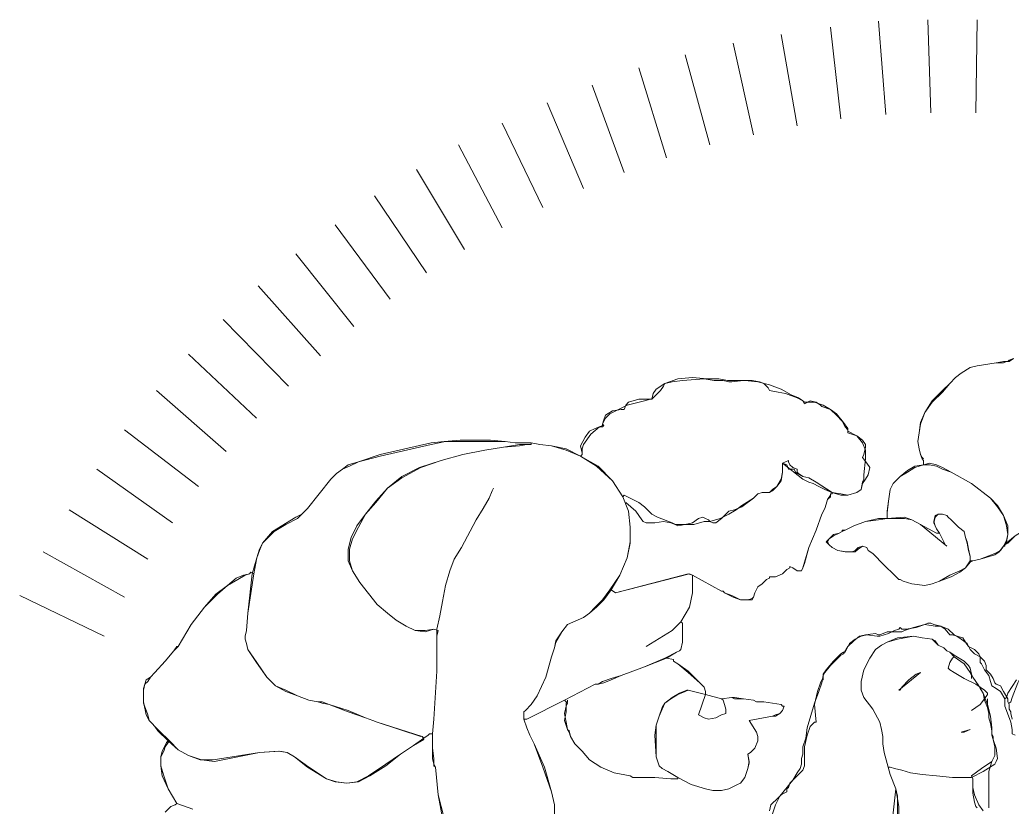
# Model space of a CAD drawing. Header units: centimetres. Extents: x -2268 to 4168, y -1681 to 1458.
# Drawn here: x 325.817 to 329.432, y 24.612 to 27.478 of the extents above; entities that cross this region are included whole.
import ezdxf

# ---------------------------------------------------------------- set-up
doc = ezdxf.new("R2010")
doc.units = ezdxf.units.CM
doc.layers.add('PDF _Geometria_Num_Penna__7', color=7, linetype='Continuous', lineweight=18)

msp = doc.modelspace()

# ---------------------------------------------------------------- linework, layer by layer
at = {"layer": 'PDF _Geometria_Num_Penna__7', "color": 7, "linetype": 'Continuous', "lineweight": 18, "flags": 128}
for points in [[(328.945, 27.4725), (328.9714, 27.1338)], [(329.1249, 27.4778), (329.1355, 27.1391)], [(329.3048, 27.4778), (329.2996, 27.1391)], [(328.7703, 27.4513), (328.8074, 27.1179)], [(328.5904, 27.4249), (328.6487, 27.0915)], [(328.4158, 27.3931), (328.4899, 27.0597)], [(328.2412, 27.3508), (328.3311, 27.0227)], [(328.0718, 27.3032), (328.1724, 26.9751)], [(327.9025, 27.2397), (328.0189, 26.9221)], [(327.7384, 27.1762), (327.8707, 26.8639)], [(327.5744, 27.1021), (327.7226, 26.7951)], [(327.4156, 27.0227), (327.5744, 26.7211)], [(327.2622, 26.9327), (327.4368, 26.6417)], [(327.1087, 26.8375), (327.2992, 26.557)], [(326.9658, 26.7316), (327.1669, 26.4617)], [(326.8229, 26.6258), (327.0346, 26.3612)], [(326.6854, 26.5094), (326.9129, 26.2554)], [(326.5583, 26.3877), (326.7965, 26.1442)], [(326.4313, 26.2607), (326.68, 26.0278)], [(329.4424, 25.5992), (329.416, 25.5727), (329.4054, 25.5674), (329.4054, 25.5621), (329.4001, 25.5621), (329.4107, 25.578), (329.416, 25.6045), (329.4107, 25.6362), (329.4001, 25.6733), (329.3789, 25.705), (329.3525, 25.7368), (329.2837, 25.7897), (329.2096, 25.832), (329.1778, 25.8426), (329.1567, 25.8532), (329.1302, 25.8585), (329.109, 25.8585), (329.109, 25.8743), (329.1038, 25.8796), (329.0985, 25.8955), (329.0932, 25.9167), (329.0879, 25.9431), (329.0932, 25.9749), (329.0985, 26.0066), (329.1143, 26.049), (329.1408, 26.086), (329.1778, 26.1231), (329.2043, 26.1548), (329.2255, 26.176), (329.2466, 26.1919), (329.2784, 26.213), (329.3048, 26.2183), (329.3736, 26.2289), (329.4001, 26.2289), (329.4107, 26.2342), (329.416, 26.2342), (329.4213, 26.2342), (329.4371, 26.2448)], [(329.109, 25.8796), (329.1038, 25.8849), (329.0985, 25.8955), (329.0932, 25.9167), (329.0879, 25.9431), (329.0932, 25.9749), (329.0985, 26.0119), (329.1143, 26.049), (329.1408, 26.0913), (329.1778, 26.1284), (329.2043, 26.1548), (329.2255, 26.176), (329.2466, 26.1919), (329.2784, 26.213), (329.3048, 26.2183), (329.3736, 26.2289), (329.4001, 26.2342), (329.4107, 26.2342), (329.416, 26.2342), (329.4213, 26.2395), (329.4371, 26.2448)], [(327.8654, 25.9008), (327.8601, 25.9273), (327.876, 25.959), (327.8919, 25.9802), (327.9131, 25.9908), (327.9289, 25.9961), (327.9395, 25.9961), (327.9448, 26.0014), (327.9395, 26.0066), (327.9501, 26.0278), (327.966, 26.0437), (327.9977, 26.0596), (328.0295, 26.0754), (328.093, 26.0913), (328.1142, 26.0966), (328.1194, 26.0966), (328.1247, 26.1178), (328.1353, 26.1336), (328.1671, 26.1548), (328.2147, 26.1707), (328.2676, 26.176), (328.3205, 26.1707), (328.3629, 26.1707), (328.3946, 26.1654), (328.4052, 26.1654), (328.4581, 26.1654), (328.5058, 26.1601), (328.5481, 26.1495), (328.5904, 26.1336), (328.6275, 26.1125), (328.6539, 26.1019), (328.6698, 26.0913), (328.6751, 26.086), (328.7121, 26.086), (328.7439, 26.0754), (328.7703, 26.0596), (328.7915, 26.0384), (328.8127, 26.0172), (328.8233, 25.9961), (328.8339, 25.9855), (328.8339, 25.9802), (328.8656, 25.9643), (328.8868, 25.9378), (328.8974, 25.9114), (328.8974, 25.8796), (328.8921, 25.8214), (328.8921, 25.8056), (328.8868, 25.795), (328.8815, 25.7685), (328.8656, 25.7579), (328.8339, 25.7473), (328.8074, 25.7526), (328.7756, 25.7579), (328.7492, 25.7685), (328.728, 25.7791), (328.7068, 25.7897), (328.691, 25.795), (328.6698, 25.8056), (328.5957, 25.8638), (328.5957, 25.8532), (328.5957, 25.832), (328.5904, 25.8056), (328.5745, 25.7791), (328.5587, 25.7685), (328.5481, 25.7579), (328.5216, 25.7579), (328.5058, 25.7526), (328.4899, 25.7368), (328.4475, 25.7103), (328.4264, 25.6944), (328.3999, 25.6785), (328.3682, 25.6627), (328.3311, 25.6521), (328.3258, 25.6521), (328.31, 25.6521), (328.2729, 25.6415), (328.2253, 25.6415), (328.2041, 25.6415), (328.1882, 25.6468), (328.1618, 25.6521), (328.13, 25.6468), (328.0983, 25.6468), (328.0877, 25.6521), (328.0824, 25.6574), (328.0612, 25.6891), (328.0242, 25.7209)], [(326.3149, 26.1284), (326.5689, 25.9061)], [(326.1985, 25.9855), (326.4684, 25.7791)], [(327.278, 24.8689), (327.1193, 24.9218), (327.1034, 24.9271), (327.077, 24.9377), (327.0135, 24.9641), (326.9447, 24.9853), (326.9182, 24.9959), (326.9023, 24.9959), (326.8706, 25.0012), (326.8282, 25.0171), (326.7859, 25.0382), (326.7489, 25.0541), (326.733, 25.07), (326.7171, 25.0859), (326.6801, 25.1388), (326.6483, 25.1864), (326.643, 25.2076), (326.6377, 25.2234), (326.6377, 25.234), (326.643, 25.2552), (326.6483, 25.3187), (326.6642, 25.4616), (326.6801, 25.5198), (326.6906, 25.5515), (326.7012, 25.5727), (326.7383, 25.615), (326.8229, 25.668), (326.8441, 25.6785), (326.8653, 25.6997), (326.9076, 25.7526), (326.95, 25.8056), (326.9711, 25.8267), (326.9923, 25.8426), (327.0135, 25.8585), (327.0505, 25.8691), (327.1299, 25.8955), (327.3151, 25.9378), (327.3627, 25.9431), (327.4209, 25.9484), (327.5321, 25.9484), (327.585, 25.9431), (327.622, 25.9378), (327.6485, 25.9378), (327.6591, 25.9378), (327.6644, 25.9378), (327.6802, 25.9378), (327.712, 25.9326), (327.7543, 25.9273), (327.8072, 25.9167), (327.8602, 25.8902), (327.9184, 25.8532), (327.9766, 25.8003), (328.0136, 25.742), (328.0348, 25.6891), (328.0401, 25.6309), (328.0401, 25.578), (328.0295, 25.5198), (328.003, 25.4563), (327.966, 25.4034), (327.9395, 25.3663), (327.9131, 25.3399), (327.8919, 25.3187), (327.8707, 25.3028), (327.8125, 25.2764), (327.7914, 25.2499), (327.7702, 25.2181), (327.7649, 25.1917), (327.7543, 25.1599), (327.7332, 25.0859), (327.7014, 25.0171), (327.6802, 24.9853), (327.6591, 24.9641), (327.6538, 24.9588), (327.6538, 24.9483), (327.6538, 24.9324), (327.6644, 24.9006), (327.6749, 24.8742), (327.6908, 24.8424), (327.7226, 24.7578), (327.7543, 24.6678), (327.7649, 24.6202), (327.7649, 24.5725)], [(327.3257, 25.2605), (327.2939, 25.2552), (327.2569, 25.2552), (327.2251, 25.2711), (327.1881, 25.2922), (327.1563, 25.3187), (327.1193, 25.3504), (327.0558, 25.4298), (327.0293, 25.4722), (327.0135, 25.5092), (327.0135, 25.5515), (327.024, 25.5939), (327.0452, 25.6362), (327.077, 25.6785), (327.114, 25.7262), (327.1563, 25.7738), (327.2093, 25.8161), (327.2728, 25.8479), (327.3521, 25.8743), (327.4315, 25.8955), (327.5109, 25.9114), (327.5797, 25.922), (327.6379, 25.9326), (327.6591, 25.9326), (327.6802, 25.9326)], [(327.3627, 24.5725), (327.3416, 24.6572), (327.331, 24.7578), (327.3257, 24.763), (327.3257, 24.7895), (327.3204, 24.8265), (327.3204, 24.8795), (327.3257, 24.9324), (327.3363, 25.107), (327.3363, 25.1441), (327.3363, 25.1811), (327.3363, 25.2023), (327.3363, 25.2181), (327.3363, 25.234), (327.3416, 25.2552), (327.3257, 25.2605), (327.2939, 25.2499), (327.2569, 25.2552), (327.2251, 25.2711), (327.1881, 25.2922), (327.1563, 25.3187), (327.1193, 25.3504), (327.0558, 25.4298), (327.0293, 25.4722), (327.0187, 25.5092), (327.0187, 25.5515), (327.0293, 25.5886), (327.0505, 25.6309), (327.077, 25.6785), (327.114, 25.7209), (327.1563, 25.7738), (327.2093, 25.8108), (327.278, 25.8479), (327.3521, 25.8743), (327.4315, 25.8955), (327.5109, 25.9114), (327.5797, 25.922), (327.6379, 25.9273), (327.6644, 25.9326), (327.6802, 25.9326), (327.6802, 25.9378), (327.712, 25.9326), (327.7543, 25.9273), (327.8072, 25.9114), (327.8602, 25.8902), (327.9237, 25.8532), (327.9766, 25.8003), (328.0136, 25.742), (328.0348, 25.6891), (328.0401, 25.6309), (328.0401, 25.5727), (328.0295, 25.5198), (328.003, 25.4563), (327.9713, 25.4034), (327.9448, 25.3663), (327.9184, 25.3399), (327.8919, 25.3187), (327.8707, 25.3028), (327.8125, 25.2764), (327.7914, 25.2499), (327.7702, 25.2129), (327.7649, 25.1917), (327.7543, 25.1599), (327.7332, 25.0859), (327.7014, 25.0171), (327.6802, 24.9853), (327.6591, 24.9641), (327.6538, 24.9588), (327.6538, 24.9483), (327.6538, 24.9324), (327.6644, 24.9006), (327.6749, 24.8742), (327.6908, 24.8424), (327.7279, 24.7578), (327.7543, 24.6678), (327.7649, 24.6202), (327.7649, 24.5725)], [(328.9768, 25.668), (328.9768, 25.6733), (328.9768, 25.6891), (328.982, 25.7262), (328.9873, 25.7685), (328.9979, 25.7897), (329.0085, 25.8003), (329.0244, 25.8161), (329.0508, 25.8373), (329.0773, 25.8532), (329.109, 25.8585), (329.1302, 25.8638), (329.1567, 25.8585), (329.1778, 25.8479), (329.2096, 25.832), (329.2837, 25.7897), (329.3525, 25.7368), (329.3789, 25.7103), (329.4001, 25.6733), (329.416, 25.6362), (329.416, 25.6045), (329.4107, 25.5833), (329.4001, 25.5621), (329.3895, 25.5462), (329.3684, 25.5357), (329.3154, 25.5145), (329.289, 25.5092), (329.2784, 25.5092)], [(326.098, 25.8426), (326.3731, 25.6468)], [(327.5426, 25.7738), (327.5374, 25.7632), (327.5268, 25.7368), (327.5056, 25.6997), (327.4791, 25.6574), (327.4262, 25.5568), (327.3998, 25.5145), (327.3839, 25.4722), (327.368, 25.4192), (327.3574, 25.361), (327.3468, 25.3081), (327.3363, 25.2605), (327.3363, 25.234), (327.3363, 25.2181), (327.3363, 25.2023), (327.3363, 25.1811), (327.3363, 25.1494), (327.3363, 25.107), (327.3257, 24.9324), (327.3204, 24.8795), (327.3204, 24.8265), (327.3204, 24.7895), (327.3257, 24.7683), (327.331, 24.7578), (327.3416, 24.6572), (327.3574, 24.5725)], [(327.9872, 25.3928), (328.2518, 25.4616), (328.2676, 25.4563), (328.3735, 25.3981), (328.3788, 25.3981), (328.3841, 25.3928), (328.4105, 25.3822), (328.4423, 25.3663), (328.4687, 25.3663), (328.4846, 25.3716), (328.4899, 25.3769), (328.4952, 25.3928), (328.5058, 25.4139), (328.5216, 25.4245), (328.5375, 25.4404), (328.5481, 25.4457), (328.5481, 25.451), (328.5534, 25.451), (328.5693, 25.451), (328.5957, 25.4616), (328.6116, 25.4775), (328.6222, 25.4827), (328.6222, 25.488), (328.6328, 25.4827), (328.6487, 25.4722), (328.6645, 25.4722), (328.6698, 25.4827), (328.6751, 25.5039), (328.691, 25.5568), (328.7174, 25.6203), (328.7386, 25.6785), (328.7492, 25.6997), (328.7545, 25.7156), (328.7598, 25.7315), (328.7704, 25.7473), (328.7704, 25.7526), (328.7757, 25.7526)], [(325.9974, 25.6944), (326.2832, 25.5145)], [(329.4213, 24.9906), (329.4266, 24.9959), (329.4319, 25.0118), (329.453, 25.0647), (329.4795, 25.1176), (329.4901, 25.1388), (329.4901, 25.1494), (329.4954, 25.1546), (329.5112, 25.1811), (329.5218, 25.2181), (329.5377, 25.2711), (329.543, 25.3346), (329.543, 25.4139), (329.5271, 25.5039), (329.5112, 25.5515), (329.4901, 25.6045), (329.4848, 25.615), (329.4689, 25.615), (329.4424, 25.5992), (329.416, 25.578), (329.4054, 25.5674), (329.4054, 25.5621)], [(325.9021, 25.541), (326.1985, 25.3769)], [(327.3098, 24.8795), (327.3045, 24.8742), (327.2886, 24.8636), (327.2516, 24.8371), (327.204, 24.8054), (327.151, 24.7683), (327.0875, 24.726), (327.0452, 24.7048), (327.0082, 24.6995), (326.9658, 24.7048), (326.9341, 24.7154), (326.8653, 24.7578), (326.8177, 24.7948), (326.7912, 24.8107), (326.7594, 24.816), (326.6906, 24.8107), (326.5213, 24.7842), (326.4737, 24.7842), (326.4313, 24.8001), (326.3943, 24.8213), (326.3573, 24.853), (326.3202, 24.89), (326.3096, 24.9059), (326.299, 24.9165), (326.2885, 24.9271), (326.2779, 24.9483), (326.2673, 24.9959), (326.2673, 25.0435), (326.2726, 25.0594), (326.2779, 25.0753), (326.2938, 25.0859), (326.3096, 25.1017), (326.3467, 25.1441), (326.3784, 25.1811), (326.389, 25.197), (326.3943, 25.197), (326.4419, 25.2764), (326.4896, 25.3399), (326.5319, 25.3875), (326.5742, 25.4192), (326.606, 25.4457), (326.6324, 25.4563), (326.6536, 25.4616), (326.6589, 25.4669)], [(328.2676, 25.451), (328.2676, 25.4457), (328.2676, 25.4351), (328.2676, 25.3928), (328.2571, 25.3399), (328.2412, 25.3134), (328.2253, 25.2869), (328.1935, 25.2552), (328.0983, 25.197)], [(325.8175, 25.3822), (326.1244, 25.234)], [(327.6644, 24.9324), (327.8019, 25.0012), (327.9131, 25.0594), (327.9237, 25.0594), (327.9395, 25.07), (327.9713, 25.0806), (328.0083, 25.0911), (328.093, 25.1229), (328.1671, 25.1546), (328.2094, 25.1758), (328.22, 25.1811), (328.2253, 25.1864), (328.2306, 25.2129), (328.2306, 25.2446), (328.2306, 25.2711), (328.2306, 25.2817)], [(328.5481, 24.599), (328.5534, 24.6202), (328.5798, 24.6466), (328.5904, 24.6572), (328.601, 24.6625), (328.6116, 24.6678), (328.6116, 24.6731), (328.6116, 24.6784), (328.6169, 24.6837), (328.6222, 24.6995), (328.6539, 24.7313), (328.6698, 24.7472), (328.6751, 24.763), (328.6751, 24.7842), (328.6751, 24.8054), (328.6751, 24.8318), (328.6857, 24.8742), (328.6963, 24.9059), (328.7121, 24.9218), (328.7174, 24.9218), (328.7121, 24.9853), (328.7227, 25.0329), (328.7333, 25.0647), (328.7386, 25.0753), (328.7439, 25.0753), (328.7439, 25.0964), (328.7545, 25.1123), (328.7809, 25.1441), (328.8074, 25.1705), (328.818, 25.1758), (328.8233, 25.1758), (328.8391, 25.2076), (328.8603, 25.2234), (328.8815, 25.234), (328.9026, 25.2393), (328.9397, 25.234), (328.9503, 25.234), (328.982, 25.2446), (329.0032, 25.2552), (329.0191, 25.2605), (329.0244, 25.2658), (329.0297, 25.2605), (329.0455, 25.2605), (329.0826, 25.2658), (329.1143, 25.2764), (329.1514, 25.2711), (329.1567, 25.2711), (329.1725, 25.2711), (329.1884, 25.2605), (329.2043, 25.2393), (329.2149, 25.2393), (329.2307, 25.234), (329.2519, 25.2287), (329.2625, 25.2129), (329.2731, 25.197), (329.2942, 25.1864), (329.3101, 25.1705), (329.3154, 25.1599), (329.3154, 25.1388), (329.3207, 25.1335), (329.3313, 25.1123), (329.3472, 25.0911), (329.3525, 25.07), (329.3578, 25.0541), (329.3736, 25.0435), (329.3895, 25.0329), (329.4054, 25.0065), (329.4054, 24.9906), (329.4054, 24.98), (329.4107, 24.9641), (329.4265, 24.9218), (329.4318, 24.8953), (329.4318, 24.8795), (329.4424, 24.8742)], [(329.4319, 24.9324), (329.4266, 24.9536), (329.4266, 24.9588), (329.4213, 24.9694), (329.4213, 24.9853), (329.416, 24.9959), (329.416, 25.0065), (329.4001, 25.0329), (329.3895, 25.0541), (329.3736, 25.0594), (329.3684, 25.0647), (329.3631, 25.0806), (329.3525, 25.0964), (329.3419, 25.107), (329.3366, 25.1123), (329.3366, 25.1282), (329.3313, 25.1441), (329.3154, 25.1599), (329.2943, 25.1705), (329.2784, 25.1864), (329.2678, 25.2076), (329.2466, 25.2234), (329.2308, 25.234), (329.2202, 25.2393), (329.199, 25.2605), (329.1726, 25.2711), (329.1461, 25.2764), (329.1355, 25.2817), (329.1249, 25.2817), (329.1143, 25.2764), (329.072, 25.2658), (329.0403, 25.2552), (329.0297, 25.2499), (329.0244, 25.2499), (329.0191, 25.2499), (329.0032, 25.2499), (328.9768, 25.2499), (328.9503, 25.2393), (328.945, 25.2393), (328.9344, 25.2446), (328.8974, 25.2393), (328.8762, 25.234), (328.855, 25.2181), (328.8339, 25.197), (328.818, 25.1705), (328.8074, 25.1652), (328.7915, 25.1494), (328.7704, 25.1282), (328.7492, 25.1017), (328.7439, 25.0911), (328.7386, 25.0647), (328.728, 25.0329), (328.7122, 24.9906), (328.6857, 24.9006), (328.6804, 24.8636), (328.6698, 24.8318), (328.6698, 24.8054), (328.6645, 24.7895), (328.6645, 24.7683), (328.6592, 24.7525), (328.6487, 24.7366), (328.6328, 24.7101), (328.5852, 24.6519), (328.5693, 24.6202), (328.5587, 24.5884)], [(328.982, 24.4402), (329.0085, 24.6784), (328.9873, 24.7313), (328.9661, 24.8107), (328.9609, 24.8424), (328.9609, 24.8689), (328.9556, 24.8953), (328.9503, 24.9218), (328.9238, 24.9694), (328.8921, 25.0118), (328.8815, 25.0382), (328.8815, 25.07), (328.8921, 25.1123), (328.9132, 25.1546), (328.9344, 25.1864), (328.9556, 25.2023), (328.9767, 25.2129), (329.0138, 25.2234), (329.072, 25.234), (329.1037, 25.2287), (329.1408, 25.2234), (329.1461, 25.2181), (329.162, 25.2023), (329.1831, 25.1917), (329.1937, 25.1811), (329.2043, 25.1758), (329.2202, 25.1652), (329.2572, 25.1441), (329.2731, 25.1282), (329.2784, 25.1176), (329.2837, 25.0964), (329.289, 25.0859), (329.2995, 25.07), (329.3101, 25.0541), (329.3154, 25.0435), (329.326, 25.0276), (329.3313, 25.0012), (329.3419, 24.9747), (329.3472, 24.9536), (329.3472, 24.9377), (329.3525, 24.9165), (329.3578, 24.89), (329.3578, 24.8742), (329.363, 24.8583), (329.3683, 24.8318), (329.3683, 24.8001), (329.3578, 24.7789), (329.3525, 24.763), (329.3472, 24.7419), (329.3472, 24.6731), (329.3472, 24.6096)], [(329.3048, 24.6096), (329.2995, 24.6149), (329.2942, 24.6307), (329.289, 24.6625), (329.289, 24.6837), (329.289, 24.7154), (329.2837, 24.726), (329.3207, 24.7525), (329.3578, 24.7789), (329.3683, 24.8001), (329.3683, 24.8318), (329.363, 24.8583), (329.3578, 24.8742), (329.3578, 24.89), (329.3525, 24.9165), (329.3472, 24.9377), (329.3472, 24.9536), (329.3472, 24.9641), (329.3419, 24.9853), (329.326, 25.0276), (329.3207, 25.0382), (329.3154, 25.0435), (329.3101, 25.0541), (329.2995, 25.07), (329.289, 25.0859), (329.2837, 25.0964), (329.2784, 25.1176), (329.2731, 25.1282), (329.2572, 25.1441), (329.2202, 25.1652), (329.2043, 25.1758), (329.1937, 25.1811), (329.1831, 25.1917), (329.162, 25.2023), (329.1461, 25.2181), (329.1408, 25.2234), (329.1037, 25.2287), (329.072, 25.234), (329.0138, 25.2234), (328.9767, 25.2129), (328.9556, 25.2023), (328.9344, 25.1864), (328.9132, 25.1546), (328.8921, 25.1123), (328.8815, 25.07), (328.8815, 25.0382), (328.8921, 25.0118), (328.9238, 24.9694), (328.9503, 24.9218), (328.9556, 24.8953), (328.9609, 24.8689), (328.9609, 24.8424), (328.9661, 24.8107), (328.9873, 24.7313), (329.0085, 24.6784), (329.0191, 24.6149), (329.0191, 24.5884)], [(329.0138, 24.5725), (329.0138, 24.6202), (329.0138, 24.6519), (329.0085, 24.6784), (328.9873, 24.7313), (328.9662, 24.8107), (328.9609, 24.8424), (328.9609, 24.8689), (328.9556, 24.8953), (328.9503, 24.9218), (328.9238, 24.9694), (328.8921, 25.0118), (328.8815, 25.0382), (328.8815, 25.07), (328.8921, 25.1123), (328.9132, 25.1546), (328.9344, 25.1864), (328.9556, 25.2023), (328.9768, 25.2129), (329.0138, 25.2287), (329.072, 25.234), (329.1038, 25.2287), (329.1408, 25.2234), (329.1514, 25.2181), (329.162, 25.2023), (329.1831, 25.1917), (329.1937, 25.1811), (329.2043, 25.1758), (329.2202, 25.1599), (329.2572, 25.1335), (329.2784, 25.1017), (329.2837, 25.0911), (329.2837, 25.0806)], [(329.2837, 24.9641), (329.3154, 24.9853), (329.3313, 25.0065), (329.3419, 25.0223), (329.3419, 25.0276), (329.3313, 25.0382), (329.2996, 25.0594), (329.2572, 25.0806), (329.2202, 25.1017), (329.2043, 25.1123), (329.199, 25.1176), (329.2043, 25.1388), (329.2149, 25.1546), (329.2202, 25.1599)], [(328.1988, 25.1494), (328.1988, 25.1441), (328.2147, 25.1335), (328.2518, 25.107), (328.2941, 25.0647), (328.31, 25.0488), (328.3153, 25.0329)], [(329.4319, 24.8953), (329.4266, 24.9218), (329.4107, 24.9641), (329.4054, 24.98), (329.4054, 24.9906), (329.4054, 25.0065), (329.4107, 25.0118), (329.416, 25.0276), (329.4477, 25.0753)], [(327.8125, 25.0012), (327.8125, 24.9959), (327.8072, 24.9906), (327.8072, 24.9588), (327.8019, 24.9271), (327.8125, 24.8953), (327.8178, 24.89), (327.8231, 24.8689), (327.839, 24.8424), (327.8655, 24.816), (327.8919, 24.7842), (327.9342, 24.7578), (327.9819, 24.7366), (328.0401, 24.726), (328.0507, 24.7207), (328.0718, 24.7207), (328.13, 24.7207), (328.1883, 24.7154), (328.2041, 24.7154), (328.2147, 24.7154)], [(329.3419, 25.0065), (329.3419, 25.0012), (329.3419, 24.9853), (329.3525, 24.943), (329.3578, 24.9006), (329.3578, 24.8848), (329.3578, 24.8795), (329.363, 24.8689), (329.363, 24.8583), (329.3736, 24.8265), (329.3789, 24.7895), (329.3736, 24.7789), (329.3683, 24.7683), (329.326, 24.7419), (329.2837, 24.7207), (329.2149, 24.7207), (329.1567, 24.726), (329.1037, 24.7313), (329.0614, 24.7366), (329.0297, 24.7472), (329.0032, 24.7525), (328.9873, 24.7578), (328.982, 24.7578)], [(326.4472, 24.6043), (326.389, 24.6255), (326.3572, 24.6784), (326.3414, 24.726), (326.3308, 24.763), (326.3308, 24.7948), (326.3414, 24.816), (326.3467, 24.8318), (326.3572, 24.8477), (326.3625, 24.853), (326.3943, 24.8213), (326.4313, 24.8001), (326.479, 24.7842), (326.5266, 24.7789), (326.6906, 24.8107), (326.7647, 24.816), (326.7912, 24.8107), (326.8176, 24.7948), (326.8706, 24.7578), (326.9341, 24.7154), (326.9711, 24.7048), (327.0081, 24.6995), (327.0505, 24.7048), (327.0928, 24.726), (327.151, 24.763), (327.2039, 24.8054), (327.2516, 24.8371), (327.2886, 24.8636), (327.3045, 24.8742), (327.3098, 24.8795), (327.3204, 24.8795), (327.3204, 24.8265), (327.3257, 24.7895), (327.3257, 24.763), (327.331, 24.7578), (327.3415, 24.6572), (327.3627, 24.5725)], [(326.3625, 24.853), (326.3573, 24.853), (326.352, 24.8477), (326.3467, 24.8371), (326.3361, 24.816), (326.3308, 24.7948), (326.3308, 24.763), (326.3361, 24.726), (326.3573, 24.6784), (326.389, 24.6255)], [(329.289, 24.7154), (329.289, 24.6837), (329.2943, 24.6572), (329.3101, 24.6202), (329.326, 24.599)], [(326.4472, 24.6043), (326.389, 24.6255), (326.3837, 24.6202), (326.3678, 24.6149), (326.3467, 24.5937)]]:
    msp.add_lwpolyline(points, dxfattribs=at)
for points in [[(327.8654, 25.8955), (327.8654, 25.9167), (327.8707, 25.9326), (327.8972, 25.9696), (327.9289, 25.9961), (327.9395, 26.0014), (327.9395, 26.0066), (327.9448, 26.0225), (327.9501, 26.0384), (327.9766, 26.0543), (328.0083, 26.0596), (328.0136, 26.0596), (328.0189, 26.0596), (328.0242, 26.0754), (328.0348, 26.086), (328.0718, 26.0966), (328.1089, 26.0966), (328.1194, 26.0966), (328.1353, 26.1125), (328.1512, 26.1284), (328.1618, 26.1442), (328.1671, 26.1548), (328.1935, 26.1601), (328.2306, 26.1654), (328.31, 26.1707), (328.347, 26.1654), (328.3787, 26.1654), (328.3999, 26.1601), (328.4105, 26.1601), (328.4528, 26.1654), (328.4846, 26.1654), (328.511, 26.1601), (328.5269, 26.1548), (328.5428, 26.1389), (328.5481, 26.1284), (328.5798, 26.1231), (328.6063, 26.1178), (328.6486, 26.1019), (328.6698, 26.0913), (328.6751, 26.0807), (328.6963, 26.0913), (328.7174, 26.086), (328.7333, 26.0754), (328.7386, 26.0701), (328.7703, 26.0596), (328.7915, 26.0437), (328.818, 26.0119), (328.8339, 25.9908), (328.8339, 25.9802), (328.8339, 25.9749), (328.8656, 25.9643), (328.8868, 25.9484), (328.8974, 25.9326), (328.8974, 25.922), (328.8921, 25.8955), (328.8868, 25.8849), (328.9026, 25.8638), (328.9132, 25.8479), (328.9079, 25.8214), (328.8974, 25.8056), (328.8868, 25.7897), (328.8815, 25.7685), (328.8656, 25.7579), (328.8339, 25.7473), (328.8074, 25.7473), (328.7756, 25.7579), (328.7174, 25.795), (328.691, 25.8108), (328.6698, 25.8161), (328.6486, 25.8267), (328.6433, 25.832), (328.6381, 25.8426), (328.6275, 25.8426), (328.6222, 25.8426), (328.6169, 25.8426), (328.6116, 25.8585), (328.5957, 25.8638), (328.5957, 25.8532), (328.5957, 25.832), (328.5904, 25.8003), (328.5745, 25.7791), (328.5587, 25.7632), (328.5481, 25.7579), (328.5216, 25.7579), (328.5058, 25.7526), (328.4899, 25.7368), (328.4475, 25.705), (328.4211, 25.6944), (328.3999, 25.6891), (328.3893, 25.6785), (328.3735, 25.6627), (328.3523, 25.6468), (328.3417, 25.6468), (328.3311, 25.6521), (328.3258, 25.6574), (328.3152, 25.6627), (328.3047, 25.668), (328.2888, 25.6627), (328.2676, 25.6468), (328.2412, 25.6415), (328.2147, 25.6362), (328.1935, 25.6468), (328.1406, 25.668), (328.1194, 25.6785), (328.1036, 25.6944), (328.093, 25.705), (328.0718, 25.7209), (328.0189, 25.7473), (328.0136, 25.742), (327.9766, 25.8003), (327.9236, 25.8532), (327.8601, 25.8902)], [(326.6377, 25.2234), (326.6377, 25.234), (326.643, 25.2552), (326.6483, 25.3187), (326.6695, 25.4616), (326.6801, 25.5198), (326.6906, 25.5462), (326.7012, 25.5727), (326.7436, 25.615), (326.7859, 25.6415), (326.8282, 25.6627), (326.8441, 25.6785), (326.8653, 25.6997), (326.9076, 25.7526), (326.95, 25.8056), (326.9711, 25.8267), (326.9923, 25.8426), (327.0187, 25.8532), (327.0505, 25.8691), (327.1299, 25.8902), (327.3151, 25.9326), (327.368, 25.9431), (327.4209, 25.9431), (327.5321, 25.9431), (327.585, 25.9431), (327.622, 25.9378), (327.6485, 25.9378), (327.6591, 25.9378), (327.6644, 25.9378), (327.6802, 25.9378), (327.6802, 25.9326), (327.6644, 25.9326), (327.6379, 25.9273), (327.5797, 25.922), (327.5109, 25.9114), (327.4315, 25.8955), (327.3521, 25.8743), (327.278, 25.8479), (327.2093, 25.8108), (327.1563, 25.7738), (327.114, 25.7209), (327.077, 25.6785), (327.0505, 25.6309), (327.0293, 25.5886), (327.0187, 25.5515), (327.0187, 25.5092), (327.0293, 25.4722), (327.0558, 25.4298), (327.1193, 25.3504), (327.1563, 25.3187), (327.1881, 25.2922), (327.2251, 25.2711), (327.2569, 25.2552), (327.2939, 25.2499), (327.3257, 25.2605), (327.3416, 25.2552), (327.3363, 25.234), (327.3363, 25.2181), (327.3363, 25.2023), (327.3363, 25.1811), (327.3363, 25.1441), (327.3363, 25.107), (327.3257, 24.9324), (327.3204, 24.8795), (327.3098, 24.8795), (327.3045, 24.8742), (327.2886, 24.8636), (327.2833, 24.8689), (327.1193, 24.9218), (327.1034, 24.9271), (327.077, 24.9377), (327.0135, 24.9588), (326.9447, 24.9853), (326.9182, 24.9906), (326.9023, 24.9959), (326.8706, 25.0012), (326.8282, 25.0171), (326.7859, 25.0329), (326.7489, 25.0541), (326.733, 25.07), (326.7171, 25.0859), (326.6801, 25.1388), (326.6483, 25.1864), (326.643, 25.2076)], [(327.9713, 25.4034), (328.003, 25.4563), (328.0295, 25.5198), (328.0401, 25.5727), (328.0401, 25.6309), (328.0348, 25.6891), (328.0136, 25.742), (328.0189, 25.7473), (328.0718, 25.7209), (328.093, 25.705), (328.1036, 25.6944), (328.1195, 25.6785), (328.1406, 25.668), (328.1935, 25.6468), (328.2147, 25.6362), (328.2412, 25.6415), (328.2676, 25.6468), (328.2888, 25.6627), (328.3047, 25.668), (328.3153, 25.6627), (328.3258, 25.6574), (328.3311, 25.6521), (328.3417, 25.6468), (328.3523, 25.6468), (328.3735, 25.6627), (328.3893, 25.6785), (328.3999, 25.6891), (328.4211, 25.6944), (328.4476, 25.705), (328.4899, 25.7368), (328.5058, 25.7526), (328.5216, 25.7579), (328.5481, 25.7579), (328.5587, 25.7632), (328.5746, 25.7791), (328.5904, 25.8003), (328.5957, 25.832), (328.5957, 25.8532), (328.5957, 25.8638), (328.6169, 25.8743), (328.6169, 25.8691), (328.6222, 25.8585), (328.6328, 25.8479), (328.6487, 25.8426), (328.6487, 25.832), (328.6539, 25.8267), (328.6698, 25.8161), (328.691, 25.8108), (328.7174, 25.795), (328.7757, 25.7579), (328.7757, 25.7526), (328.7704, 25.7526), (328.7704, 25.742), (328.7598, 25.7315), (328.7545, 25.7156), (328.7492, 25.6997), (328.7386, 25.6785), (328.7174, 25.6203), (328.691, 25.5568), (328.6751, 25.4986), (328.6698, 25.4827), (328.6645, 25.4722), (328.6487, 25.4722), (328.6328, 25.4827), (328.6222, 25.488), (328.6222, 25.4827), (328.6116, 25.4775), (328.5957, 25.4616), (328.5693, 25.451), (328.5534, 25.451), (328.5481, 25.451), (328.5481, 25.4457), (328.5375, 25.4404), (328.5216, 25.4245), (328.5058, 25.4139), (328.4952, 25.3928), (328.4899, 25.3769), (328.4846, 25.3663), (328.4687, 25.3663), (328.4423, 25.3663), (328.4158, 25.3769), (328.3841, 25.3928), (328.3788, 25.3981), (328.3735, 25.3981), (328.2676, 25.4563), (328.2571, 25.4616), (327.9872, 25.3928)], [(328.9768, 25.668), (328.9768, 25.6733), (328.9768, 25.6838), (328.982, 25.7262), (328.9873, 25.7685), (328.9979, 25.7897), (329.0085, 25.8003), (329.0244, 25.8161), (329.0508, 25.832), (329.0773, 25.8479), (329.109, 25.8585), (329.1302, 25.8585), (329.1567, 25.8532), (329.1778, 25.8426), (329.2096, 25.832), (329.2837, 25.7897), (329.3525, 25.7368), (329.3789, 25.705), (329.4001, 25.6733), (329.416, 25.6362), (329.416, 25.6045), (329.4107, 25.578), (329.4001, 25.5621), (329.3842, 25.541), (329.3684, 25.5304), (329.3154, 25.5145), (329.289, 25.5092), (329.2784, 25.5039), (329.2784, 25.5251), (329.2731, 25.5462), (329.2678, 25.5727), (329.2625, 25.5939), (329.2572, 25.615), (329.2361, 25.6309), (329.2096, 25.6574), (329.199, 25.668), (329.1937, 25.6733), (329.1778, 25.6785), (329.162, 25.6785), (329.1514, 25.668), (329.1461, 25.6468), (329.1514, 25.6362), (329.1567, 25.6256), (329.1673, 25.6097), (329.1567, 25.6097), (329.0985, 25.6415), (329.0667, 25.6574), (329.0403, 25.6627), (328.9768, 25.6627)], [(329.1937, 25.5621), (329.1884, 25.5674), (329.1831, 25.578), (329.1673, 25.6097), (329.1567, 25.6256), (329.1514, 25.6362), (329.1461, 25.6521), (329.1514, 25.6733), (329.162, 25.6785), (329.1778, 25.6785), (329.1937, 25.6733), (329.199, 25.668), (329.2096, 25.6574), (329.2361, 25.6309), (329.2572, 25.615), (329.2625, 25.5939), (329.2678, 25.578), (329.2731, 25.5515), (329.2784, 25.5251), (329.2784, 25.5092), (329.2625, 25.4827), (329.2413, 25.4722), (329.2043, 25.4563), (329.1673, 25.4351), (329.1408, 25.4245), (329.1143, 25.4192), (329.0667, 25.4245), (329.035, 25.4351), (329.0244, 25.4404), (329.0191, 25.4404), (329.0138, 25.4457), (329.0032, 25.4563), (328.9662, 25.4933), (328.9238, 25.5357), (328.908, 25.5462), (328.9027, 25.5568), (328.8868, 25.5621), (328.8709, 25.5568), (328.8603, 25.5462), (328.8497, 25.541), (328.8233, 25.541), (328.7968, 25.5462), (328.7757, 25.5568), (328.7651, 25.5674), (328.7545, 25.578), (328.7651, 25.5886), (328.781, 25.6045), (328.8021, 25.6097), (328.8127, 25.615), (328.8127, 25.6203), (328.8233, 25.6203), (328.855, 25.6362), (328.8974, 25.6521), (328.945, 25.6627), (328.9768, 25.6627), (329.0403, 25.668), (329.0667, 25.6574), (329.0985, 25.6415)], [(328.8286, 25.541), (328.7968, 25.5462), (328.7757, 25.5568), (328.7651, 25.5674), (328.7598, 25.578), (328.7651, 25.5886), (328.781, 25.5992), (328.8021, 25.6097), (328.8127, 25.615), (328.8233, 25.6203), (328.855, 25.6362), (328.8974, 25.6521), (328.945, 25.6574), (328.9768, 25.6627), (329.0403, 25.6627), (329.0667, 25.6574), (329.0985, 25.6415), (329.1567, 25.6097), (329.1673, 25.6097), (329.1567, 25.6256), (329.1514, 25.6362), (329.1461, 25.6468), (329.1514, 25.668), (329.162, 25.6785), (329.1778, 25.6785), (329.1937, 25.6733), (329.199, 25.668), (329.2096, 25.6574), (329.2361, 25.6309), (329.2572, 25.615), (329.2625, 25.5939), (329.2678, 25.5727), (329.2731, 25.5462), (329.2784, 25.5251), (329.2784, 25.5039), (329.2625, 25.4827), (329.2413, 25.4669), (329.2096, 25.451), (329.1673, 25.4351), (329.1408, 25.4245), (329.1143, 25.4192), (329.0667, 25.4245), (329.035, 25.4351), (329.0244, 25.4404), (329.0191, 25.4404), (329.0138, 25.4457), (329.0032, 25.4563), (328.9662, 25.4933), (328.9238, 25.5357), (328.908, 25.5462), (328.9027, 25.5568), (328.8868, 25.5621), (328.8709, 25.5515), (328.8603, 25.541), (328.8497, 25.541)], [(326.299, 24.9165), (326.2884, 24.9271), (326.2832, 24.9483), (326.2673, 24.9906), (326.2673, 25.0382), (326.2726, 25.0594), (326.2832, 25.07), (326.2937, 25.0859), (326.3096, 25.1017), (326.3467, 25.1441), (326.3784, 25.1811), (326.389, 25.1917), (326.3943, 25.197), (326.4419, 25.2764), (326.4895, 25.3399), (326.5372, 25.3875), (326.5742, 25.4192), (326.6113, 25.4404), (326.6377, 25.4563), (326.6536, 25.4616), (326.6589, 25.4669), (326.6695, 25.4616), (326.6483, 25.3187), (326.643, 25.2552), (326.6377, 25.234), (326.6377, 25.2234), (326.643, 25.2076), (326.6483, 25.1864), (326.68, 25.1388), (326.7171, 25.0859), (326.733, 25.07), (326.7488, 25.0541), (326.7859, 25.0329), (326.8282, 25.0171), (326.8706, 25.0012), (326.9023, 24.9959), (326.9182, 24.9906), (326.9446, 24.9853), (327.0134, 24.9588), (327.0769, 24.9377), (327.1034, 24.9271), (327.1193, 24.9218), (327.2833, 24.8689), (327.2886, 24.8583), (327.2516, 24.8371), (327.2039, 24.8054), (327.151, 24.763), (327.0928, 24.726), (327.0505, 24.7048), (327.0081, 24.6995), (326.9711, 24.7048), (326.9341, 24.7154), (326.8706, 24.7578), (326.8176, 24.7948), (326.7912, 24.8107), (326.7647, 24.816), (326.6906, 24.8107), (326.5266, 24.7789), (326.479, 24.7842), (326.4313, 24.8001), (326.3943, 24.8213), (326.3625, 24.853), (326.3255, 24.89), (326.3096, 24.9059)], [(327.6538, 24.9324), (327.6538, 24.9483), (327.6538, 24.9588), (327.6591, 24.9641), (327.6802, 24.9853), (327.7014, 25.0171), (327.7332, 25.0859), (327.7543, 25.1599), (327.7649, 25.1917), (327.7702, 25.2129), (327.7914, 25.2499), (327.8125, 25.2764), (327.8707, 25.3028), (327.8919, 25.3187), (327.9184, 25.3399), (327.9448, 25.3663), (327.9713, 25.4034), (327.9872, 25.3928), (328.2571, 25.4616), (328.2676, 25.4563), (328.2676, 25.451), (328.2676, 25.4457), (328.2676, 25.4351), (328.2676, 25.3928), (328.2571, 25.3399), (328.2412, 25.3134), (328.2253, 25.2869), (328.2306, 25.2817), (328.2306, 25.2711), (328.2306, 25.2446), (328.2306, 25.2129), (328.2253, 25.1864), (328.22, 25.1811), (328.2094, 25.1758), (328.1724, 25.1546), (328.093, 25.1229), (328.0083, 25.0911), (327.9713, 25.0753), (327.9448, 25.0647), (327.9237, 25.0594), (327.9131, 25.0594), (327.8019, 25.0012), (327.6644, 24.9324)], [(327.8125, 24.8953), (327.8072, 24.9218), (327.8019, 24.9536), (327.8072, 24.98), (327.8125, 24.9906), (327.8019, 25.0012), (327.9131, 25.0594), (327.9237, 25.0594), (327.9448, 25.0647), (327.9713, 25.0753), (328.0083, 25.0911), (328.093, 25.1229), (328.1724, 25.1546), (328.1988, 25.1494), (328.1988, 25.1441), (328.2147, 25.1335), (328.2518, 25.1017), (328.2941, 25.0647), (328.31, 25.0488), (328.3153, 25.0329), (328.3153, 25.0223), (328.2518, 25.0382), (328.2412, 25.0329), (328.2147, 25.0223), (328.1883, 25.0065), (328.1671, 24.9906), (328.1565, 24.9747), (328.1459, 24.943), (328.1353, 24.9112), (328.1353, 24.8742), (328.1353, 24.7948), (328.1459, 24.763), (328.1565, 24.7525), (328.1777, 24.7419), (328.2147, 24.7207), (328.2147, 24.7154), (328.2041, 24.7154), (328.1883, 24.7154), (328.13, 24.7207), (328.0718, 24.7207), (328.0507, 24.7207), (328.0401, 24.726), (327.9819, 24.7366), (327.9342, 24.7578), (327.8919, 24.7842), (327.8655, 24.816), (327.839, 24.8424), (327.8231, 24.8689), (327.8178, 24.8848)], [(329.0191, 25.0382), (329.0244, 25.0382), (329.0297, 25.0488), (329.0561, 25.0753), (329.0826, 25.0964), (329.0985, 25.1017)], [(328.2888, 24.9483), (328.31, 24.9377), (328.3258, 24.9324), (328.3523, 24.9377), (328.3735, 24.9483), (328.3893, 24.9536), (328.3893, 24.9694), (328.3841, 24.9853), (328.3788, 25.0012), (328.3735, 25.0065), (328.4105, 25.0118), (328.4211, 25.0118), (328.4529, 25.0065), (328.4899, 25.0012), (328.5005, 24.9959), (328.5111, 24.9959), (328.5269, 24.9959), (328.5587, 24.9906), (328.5904, 24.9853), (328.5957, 24.98), (328.601, 24.98), (328.5957, 24.9641), (328.5852, 24.9536), (328.5693, 24.9483), (328.5587, 24.943), (328.474, 24.9271), (328.5005, 24.8848), (328.5058, 24.8689), (328.5058, 24.853), (328.4952, 24.8265), (328.4793, 24.8107), (328.4687, 24.8054), (328.474, 24.7789), (328.4687, 24.7525), (328.4581, 24.7207), (328.4423, 24.6995), (328.4317, 24.6942), (328.3999, 24.6784), (328.3735, 24.6731), (328.3417, 24.6731), (328.3153, 24.6784), (328.2623, 24.6942), (328.2147, 24.7207), (328.1777, 24.7419), (328.1565, 24.7525), (328.1459, 24.763), (328.1353, 24.7948), (328.13, 24.8742), (328.1353, 24.9112), (328.1459, 24.943), (328.1565, 24.9747), (328.1671, 24.9906), (328.1883, 25.0065), (328.2147, 25.0223), (328.2412, 25.0329), (328.2518, 25.0382), (328.3153, 25.0223)], [(328.1353, 24.8742), (328.1353, 24.9112), (328.1459, 24.943), (328.1565, 24.9694), (328.1671, 24.9906), (328.1935, 25.0118), (328.22, 25.0276), (328.2465, 25.0382), (328.2518, 25.0382), (328.3153, 25.0223), (328.3735, 25.0065), (328.4105, 25.0118), (328.4211, 25.0065), (328.4529, 25.0065), (328.4899, 25.0012), (328.5005, 24.9959), (328.5111, 24.9959), (328.5269, 24.9959), (328.5587, 24.9906), (328.5904, 24.9853), (328.5957, 24.98), (328.601, 24.98), (328.5957, 24.9641), (328.5852, 24.9536), (328.5693, 24.943), (328.5587, 24.943), (328.474, 24.9271), (328.5005, 24.8848), (328.5058, 24.8689), (328.5058, 24.853), (328.4952, 24.8265), (328.4793, 24.8107), (328.4687, 24.8054), (328.474, 24.7736), (328.4687, 24.7525), (328.4581, 24.7207), (328.4423, 24.6995), (328.4317, 24.6942), (328.3999, 24.6784), (328.3735, 24.6731), (328.3417, 24.6731), (328.3153, 24.6784), (328.2623, 24.6942), (328.2147, 24.7207), (328.1777, 24.7419), (328.1565, 24.7525), (328.1459, 24.763), (328.1353, 24.7948)], [(329.2466, 24.8848), (329.2572, 24.8848), (329.2784, 24.8953)]]:
    msp.add_lwpolyline(points, close=True, dxfattribs=at)

doc.saveas('drawing.dxf')
